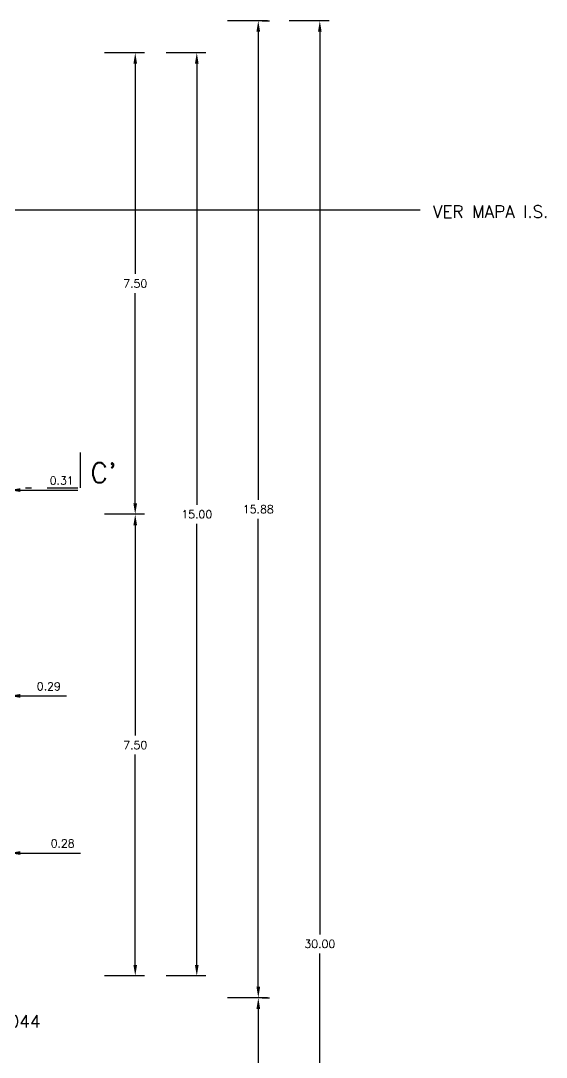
# Model space of a CAD drawing. Extents: x 19.8 to 90.6, y 5.5 to 74.
# Drawn here: x 82.04 to 90.58, y 50.92 to 67.76 of the extents above; entities that cross this region are included whole.
import ezdxf

# ---------------------------------------------------------------- set-up
doc = ezdxf.new("R2010")
doc.units = 0
doc.header["$MEASUREMENT"] = 0
for name, pattern in [('Default', [0]), ('Divide', [1.25, 0.5, -0.25, 0, -0.25, 0, -0.25]), ('Solid', [0])]:
    doc.linetypes.add(name, pattern=pattern)
doc.layers.get('DEFPOINTS').update_dxf_attribs({"linetype": 'Solid'})
for name, color, linetype in [('Dimensions (COTAS)', 212, 'Solid'), ('Sections Corte', 9, 'Solid'), ('Text O', 212, 'Default')]:
    doc.layers.add(name, color=color, linetype=linetype)
doc.styles.add('Simplex', font='SIMPLEX.SHX')
doc.dimstyles.get("Standard").update_dxf_attribs({"dimtxt": 0.13, "dimasz": 0.18, "dimexe": 0.18, "dimexo": 0.0625, "dimgap": 0.09, "dimtad": 1, "dimtih": 1, "dimtoh": 1, "dimzin": 0, "dimdsep": 46, "dimtxsty": 'Simplex', "dimcen": 0.09, "dimadec": 0, "dimazin": 0, "dimtfac": 1, "dimtofl": 0, "dimtmove": 0, "dimatfit": 3, "dimfxl": 1, "dimtolj": 1, "dimtzin": 0, "dimarcsym": 0})

# ---------------------------------------------------------------- blocks, each defined once
blk = doc.blocks.new('*D223')
at = {"layer": 'DEFPOINTS', "color": 0, "transparency": 16777216}
for p in [(83.901, 59.737), (83.901, 59.737), (83.901, 52.237)]:
    blk.add_point(p, dxfattribs=at)
at = {"layer": 'Dimensions (COTAS)', "color": 0, "lineweight": -2, "transparency": 16777216}
for p, q in [((83.839, 59.737), (83.721, 59.737)), ((83.901, 59.557), (83.901, 56.142)), ((83.901, 52.417), (83.901, 55.832)), ((83.839, 52.237), (83.721, 52.237))]:
    blk.add_line(p, q, dxfattribs=at)
at = {"layer": 'Dimensions (COTAS)', "color": 0, "transparency": 16777216}
for points in [[(83.871, 59.557), (83.931, 59.557), (83.901, 59.737)], [(83.871, 52.417), (83.931, 52.417), (83.901, 52.237)]]:
    blk.add_solid(points, dxfattribs=at)
at = {"layer": 'Dimensions (COTAS)', "color": 0, "transparency": 16777216, "insert": (83.901, 55.987), "char_height": 0.13, "attachment_point": 5, "style": 'Simplex'}
blk.add_mtext('\\A1;7.50', dxfattribs=at)
blk = doc.blocks.new('*D227')
at = {"layer": 'DEFPOINTS', "color": 0, "transparency": 16777216}
for p in [(84.901, 67.237), (84.901, 67.237), (84.901, 52.237)]:
    blk.add_point(p, dxfattribs=at)
at = {"layer": 'Dimensions (COTAS)', "color": 0, "lineweight": -2, "transparency": 16777216}
for p, q in [((84.839, 67.237), (84.721, 67.237)), ((84.901, 67.057), (84.901, 59.892)), ((84.901, 52.417), (84.901, 59.582)), ((84.839, 52.237), (84.721, 52.237))]:
    blk.add_line(p, q, dxfattribs=at)
at = {"layer": 'Dimensions (COTAS)', "color": 0, "transparency": 16777216}
for points in [[(84.871, 67.057), (84.931, 67.057), (84.901, 67.237)], [(84.871, 52.417), (84.931, 52.417), (84.901, 52.237)]]:
    blk.add_solid(points, dxfattribs=at)
at = {"layer": 'Dimensions (COTAS)', "color": 0, "transparency": 16777216, "insert": (84.901, 59.737), "char_height": 0.13, "attachment_point": 5, "style": 'Simplex'}
blk.add_mtext('\\A1;15.00', dxfattribs=at)
blk = doc.blocks.new('*D228')
at = {"layer": 'DEFPOINTS', "color": 0, "transparency": 16777216}
for p in [(85.901, 67.757), (85.901, 51.882), (85.901, 51.882)]:
    blk.add_point(p, dxfattribs=at)
at = {"layer": 'Dimensions (COTAS)', "color": 0, "lineweight": -2, "transparency": 16777216}
for p, q in [((85.964, 67.757), (86.081, 67.757)), ((85.901, 67.577), (85.901, 59.975)), ((85.901, 52.062), (85.901, 59.665)), ((85.839, 51.882), (85.721, 51.882))]:
    blk.add_line(p, q, dxfattribs=at)
at = {"layer": 'Dimensions (COTAS)', "color": 0, "transparency": 16777216}
for points in [[(85.871, 67.577), (85.931, 67.577), (85.901, 67.757)], [(85.871, 52.062), (85.931, 52.062), (85.901, 51.882)]]:
    blk.add_solid(points, dxfattribs=at)
at = {"layer": 'Dimensions (COTAS)', "color": 0, "transparency": 16777216, "insert": (85.901, 59.82), "char_height": 0.13, "attachment_point": 5, "style": 'Simplex'}
blk.add_mtext('\\A1;15.88', dxfattribs=at)
blk = doc.blocks.new('*D229')
at = {"layer": 'DEFPOINTS', "color": 0, "transparency": 16777216}
for p in [(86.901, 67.757), (86.901, 67.757), (86.901, 37.757)]:
    blk.add_point(p, dxfattribs=at)
at = {"layer": 'Dimensions (COTAS)', "color": 0, "lineweight": -2, "transparency": 16777216}
for p, q in [((86.839, 67.757), (86.721, 67.757)), ((86.901, 67.577), (86.901, 52.912)), ((86.901, 37.937), (86.901, 52.602)), ((86.839, 37.757), (86.721, 37.757))]:
    blk.add_line(p, q, dxfattribs=at)
at = {"layer": 'Dimensions (COTAS)', "color": 0, "transparency": 16777216}
for points in [[(86.871, 67.577), (86.931, 67.577), (86.901, 67.757)], [(86.871, 37.937), (86.931, 37.937), (86.901, 37.757)]]:
    blk.add_solid(points, dxfattribs=at)
at = {"layer": 'Dimensions (COTAS)', "color": 0, "transparency": 16777216, "insert": (86.901, 52.757), "char_height": 0.13, "attachment_point": 5, "style": 'Simplex'}
blk.add_mtext('\\A1;30.00', dxfattribs=at)
blk = doc.blocks.new('*D313')
at = {"layer": 'DEFPOINTS', "color": 0, "transparency": 16777216}
for p in [(85.901, 51.882), (85.901, 43.592), (85.901, 43.592)]:
    blk.add_point(p, dxfattribs=at)
at = {"layer": 'Dimensions (COTAS)', "color": 0, "lineweight": -2, "transparency": 16777216}
for p, q in [((85.964, 51.882), (86.081, 51.882)), ((85.901, 51.702), (85.901, 47.892)), ((85.901, 43.772), (85.901, 47.582)), ((85.839, 43.592), (85.721, 43.592))]:
    blk.add_line(p, q, dxfattribs=at)
at = {"layer": 'Dimensions (COTAS)', "color": 0, "transparency": 16777216}
for points in [[(85.871, 51.702), (85.931, 51.702), (85.901, 51.882)], [(85.871, 43.772), (85.931, 43.772), (85.901, 43.592)]]:
    blk.add_solid(points, dxfattribs=at)
at = {"layer": 'Dimensions (COTAS)', "color": 0, "transparency": 16777216, "insert": (85.901, 47.737), "char_height": 0.13, "attachment_point": 5, "style": 'Simplex'}
blk.add_mtext('\\A1;8.29', dxfattribs=at)
blk = doc.blocks.new('*D336')
at = {"layer": 'DEFPOINTS', "color": 0, "transparency": 16777216}
for p in [(81.576, 54.428), (81.851, 54.428), (81.851, 54.234)]:
    blk.add_point(p, dxfattribs=at)
at = {"layer": 'Dimensions (COTAS)', "color": 0, "lineweight": -2, "transparency": 16777216}
for p, q in [((81.396, 54.234), (81.216, 54.234)), ((81.576, 54.365), (81.576, 54.054)), ((81.851, 54.365), (81.851, 54.054)), ((82.031, 54.234), (83.009, 54.234))]:
    blk.add_line(p, q, dxfattribs=at)
at = {"layer": 'Dimensions (COTAS)', "color": 0, "transparency": 16777216}
for points in [[(81.396, 54.264), (81.396, 54.204), (81.576, 54.234)], [(82.031, 54.264), (82.031, 54.204), (81.851, 54.234)]]:
    blk.add_solid(points, dxfattribs=at)
at = {"layer": 'Dimensions (COTAS)', "color": 0, "transparency": 16777216, "insert": (82.721, 54.389), "char_height": 0.13, "attachment_point": 5, "style": 'Simplex'}
blk.add_mtext('\\A1;0.28', dxfattribs=at)
blk = doc.blocks.new('L')
at = {"color": 0}
blk.add_line((0, 0.15), (0, -0.5), dxfattribs=at)
blk = doc.blocks.new('*D377')
at = {"layer": 'DEFPOINTS', "color": 0, "transparency": 16777216}
for p in [(83.901, 67.237), (83.901, 67.237), (83.901, 59.737)]:
    blk.add_point(p, dxfattribs=at)
at = {"layer": 'Dimensions (COTAS)', "color": 0, "lineweight": -2, "transparency": 16777216}
for p, q in [((83.839, 67.237), (83.721, 67.237)), ((83.901, 67.057), (83.901, 63.642)), ((83.901, 59.917), (83.901, 63.332)), ((83.839, 59.737), (83.721, 59.737))]:
    blk.add_line(p, q, dxfattribs=at)
at = {"layer": 'Dimensions (COTAS)', "color": 0, "transparency": 16777216}
for points in [[(83.871, 67.057), (83.931, 67.057), (83.901, 67.237)], [(83.871, 59.917), (83.931, 59.917), (83.901, 59.737)]]:
    blk.add_solid(points, dxfattribs=at)
at = {"layer": 'Dimensions (COTAS)', "color": 0, "transparency": 16777216, "insert": (83.901, 63.487), "char_height": 0.13, "attachment_point": 5, "style": 'Simplex'}
blk.add_mtext('\\A1;7.50', dxfattribs=at)
blk = doc.blocks.new('*D385')
at = {"layer": 'DEFPOINTS', "color": 0, "transparency": 16777216}
for p in [(81.566, 56.787), (81.851, 56.787), (81.851, 56.787)]:
    blk.add_point(p, dxfattribs=at)
at = {"layer": 'Dimensions (COTAS)', "color": 0, "lineweight": -2, "transparency": 16777216}
for p, q in [((81.566, 56.849), (81.566, 56.967)), ((81.851, 56.849), (81.851, 56.967)), ((81.386, 56.787), (81.206, 56.787)), ((82.031, 56.787), (82.781, 56.787))]:
    blk.add_line(p, q, dxfattribs=at)
at = {"layer": 'Dimensions (COTAS)', "color": 0, "transparency": 16777216}
for points in [[(81.386, 56.817), (81.386, 56.757), (81.566, 56.787)], [(82.031, 56.817), (82.031, 56.757), (81.851, 56.787)]]:
    blk.add_solid(points, dxfattribs=at)
at = {"layer": 'Dimensions (COTAS)', "color": 0, "transparency": 16777216, "insert": (82.496, 56.942), "char_height": 0.13, "attachment_point": 5, "style": 'Simplex'}
blk.add_mtext('\\A1;0.29', dxfattribs=at)
blk = doc.blocks.new('*D390')
at = {"layer": 'DEFPOINTS', "color": 0, "transparency": 16777216}
for p in [(81.546, 60.285), (81.851, 60.285), (81.851, 60.131)]:
    blk.add_point(p, dxfattribs=at)
at = {"layer": 'Dimensions (COTAS)', "color": 0, "lineweight": -2, "transparency": 16777216}
for p, q in [((81.366, 60.131), (81.186, 60.131)), ((81.546, 60.222), (81.546, 59.951)), ((81.851, 60.222), (81.851, 59.951)), ((82.031, 60.131), (82.967, 60.131))]:
    blk.add_line(p, q, dxfattribs=at)
at = {"layer": 'Dimensions (COTAS)', "color": 0, "transparency": 16777216}
for points in [[(81.366, 60.161), (81.366, 60.101), (81.546, 60.131)], [(82.031, 60.161), (82.031, 60.101), (81.851, 60.131)]]:
    blk.add_solid(points, dxfattribs=at)
at = {"layer": 'Dimensions (COTAS)', "color": 0, "transparency": 16777216, "insert": (82.706, 60.286), "char_height": 0.13, "attachment_point": 5, "style": 'Simplex'}
blk.add_mtext('\\A1;0.31', dxfattribs=at)

msp = doc.modelspace()

# ---------------------------------------------------------------- linework, layer by layer
at = {"layer": 'Sections Corte'}
msp.add_line((83.013, 60.165), (83.013, 60.739), dxfattribs=at)
at = {"layer": 'Sections Corte', "linetype": 'Divide'}
msp.add_line((70.867, 60.165), (83.013, 60.165), dxfattribs=at)
at = {"layer": 'Text O', "color": 7}
msp.add_line((80.671, 64.687), (88.531, 64.687), dxfattribs=at)

# ---------------------------------------------------------------- block references
at = {"layer": 'Dimensions (COTAS)', "rotation": 270.0000000000032}
for p in [(85.901, 67.757), (86.901, 67.757), (83.901, 67.237), (84.901, 67.237), (83.901, 59.737), (83.901, 52.237), (84.901, 52.237), (85.901, 51.882)]:
    msp.add_blockref('L', p, dxfattribs=at)

# ---------------------------------------------------------------- texts
at = {"layer": 'Sections Corte', "style": 'Simplex'}
msp.add_text("C'", height=0.32, dxfattribs=at).set_placement((83.171, 60.252))
at = {"layer": 'Text O', "color": 7, "style": 'Simplex'}
for s, p in [('VER MAPA I.S.', (88.739, 64.555)), ('VER DES. 0044', (80.304, 51.398))]:
    msp.add_text(s, height=0.2, dxfattribs=at).set_placement(p)

# ---------------------------------------------------------------- dimensions: what is measured, and where the dimension line sits
at = {"layer": 'Dimensions (COTAS)'}
for base, p1, p2, angle, picture, middle in [((85.90138, 51.88209), (85.90138, 67.75706), (85.90138, 51.88209), 90, '*D228', (85.90138, 59.81958)), ((86.901, 67.757), (86.901, 37.757), (86.901, 67.757), 90, '*D229', (86.901, 52.757)), ((83.901, 67.237), (83.901, 59.737), (83.901, 67.237), 90, '*D377', (83.901, 63.487)), ((84.901, 67.237), (84.901, 52.237), (84.901, 67.237), 90, '*D227', (84.901, 59.737)), ((83.901, 59.737), (83.901, 52.237), (83.901, 59.737), 90, '*D223', (83.901, 55.987)), ((81.8513791, 56.7865155), (81.5663792, 56.7865155), (81.8513791, 56.7865155), 0, '*D385', (82.4963791, 56.9415155)), ((85.901, 43.592), (85.901, 51.882), (85.901, 43.592), 90, '*D313', (85.901, 47.737))]:
    dim = msp.add_linear_dim(base=base, p1=p1, p2=p2, angle=angle, dimstyle='Standard', dxfattribs=at)
    dim.commit()
    dim.dimension.update_dxf_attribs({"geometry": picture, "text_midpoint": middle})
for base, p1, p2, picture, middle in [((81.851379, 60.1305076), (81.5463788, 60.2845184), (81.851379, 60.2845184), '*D390', (82.706379, 60.1305076)), ((81.8513791, 54.234227), (81.5763792, 54.4279274), (81.8513791, 54.4279274), '*D336', (82.7213791, 54.234227))]:
    dim = msp.add_linear_dim(base=base, p1=p1, p2=p2, angle=0, dimstyle='Standard', dxfattribs=at)
    dim.commit()
    dim.dimension.update_dxf_attribs({"geometry": picture, "text_midpoint": middle, "dimtype": 160})

doc.saveas('drawing.dxf')
